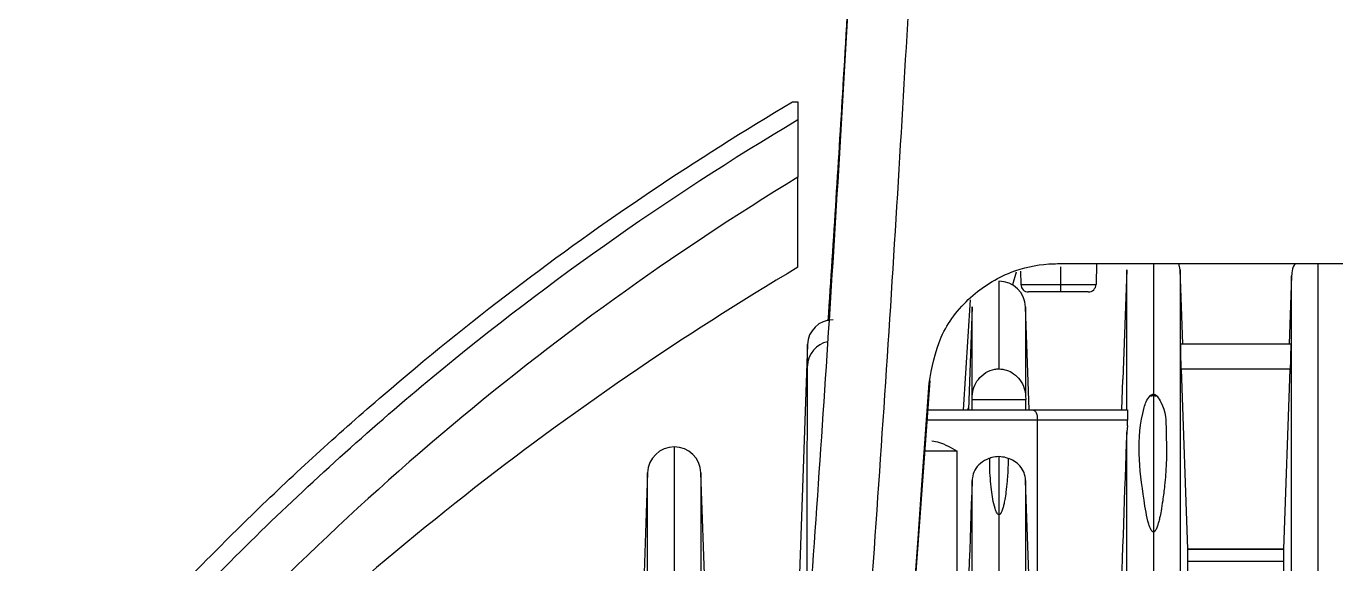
# Model space of a CAD drawing. Extents: x 9.3 to 87.2, y 0.6 to 68.8.
# Drawn here: x 35.299 to 37.841, y 62.417 to 63.461 of the extents above; entities that cross this region are included whole.
import ezdxf

# ---------------------------------------------------------------- set-up
doc = ezdxf.new("R2010")
doc.units = 0
doc.header["$MEASUREMENT"] = 0
doc.layers.add('OBJECT', color=7, linetype='CONTINUOUS')

msp = doc.modelspace()

# ---------------------------------------------------------------- linework, layer by layer
at = {"layer": 'OBJECT'}
for p, q in [((36.7965, 62.9931), (36.7965, 63.168)), ((37.3006, 63.0002), (38.9125, 63.0002)), ((37.3064, 62.9942), (37.3064, 62.96)), ((37.3758, 63.0002), (37.3751, 62.96)), ((37.5385, 62.9881), (37.5361, 63.0002)), ((37.2202, 62.9835), (37.2131, 62.959)), ((37.2287, 62.9859), (37.2292, 62.96)), ((37.4346, 62.9881), (37.4271, 62.7752)), ((37.5435, 62.8442), (37.5385, 62.9881)), ((37.7546, 62.9767), (37.7499, 62.8442)), ((37.2292, 62.96), (37.3064, 62.96)), ((37.3064, 62.9452), (37.2442, 62.9452)), ((37.3064, 62.96), (37.3751, 62.96)), ((37.3064, 62.96), (37.3064, 62.9452)), ((37.3601, 62.9452), (37.3064, 62.9452)), ((37.1306, 62.9298), (37.1173, 62.7162)), ((37.1346, 62.9161), (37.1276, 62.7162)), ((37.2455, 62.7162), (37.2385, 62.9161)), ((36.8149, 62.843), (36.7966, 62.3216)), ((37.5396, 62.8442), (37.5396, 62.8442)), ((37.5396, 62.8442), (37.7529, 62.8442)), ((37.7529, 62.8442), (37.7529, 62.8442)), ((37.5406, 62.7951), (37.5526, 62.4461)), ((37.7519, 62.7951), (37.5406, 62.7951)), ((37.7398, 62.4461), (37.7519, 62.7951)), ((37.0215, 62.3502), (37.0524, 62.7736)), ((37.0524, 62.7725), (37.0237, 62.3756)), ((37.4266, 62.7752), (37.4245, 62.7162)), ((37.4266, 62.7752), (37.4271, 62.7752)), ((37.1344, 62.7362), (37.1346, 62.7428)), ((37.2385, 62.7428), (37.2387, 62.7362)), ((37.4865, 62.7466), (37.4865, 62.7433)), ((37.4865, 62.7433), (37.4865, 62.4793)), ((37.0475, 62.7162), (37.2529, 62.7162)), ((37.1266, 62.7162), (37.1277, 62.72)), ((37.1344, 62.7362), (37.2387, 62.7362)), ((37.2529, 62.7162), (37.4365, 62.7162)), ((37.2613, 62.6962), (37.0461, 62.6962)), ((37.2613, 62.1952), (37.2613, 62.6962)), ((37.4365, 62.6962), (37.2613, 62.6962)), ((37.4365, 62.6855), (37.4365, 62.6962)), ((37.4365, 62.6855), (37.4346, 62.6739)), ((37.1058, 62.6362), (37.0418, 62.6362)), ((37.1058, 62.1374), (37.1058, 62.6362)), ((37.1865, 62.6255), (37.1865, 62.5128)), ((36.5048, 62.5943), (36.4887, 62.1327)), ((36.6214, 62.2183), (36.6083, 62.5943)), ((37.2521, 62.1899), (37.2385, 62.5789)), ((37.5526, 62.4461), (37.5526, 62.4459)), ((37.7398, 62.4461), (37.5526, 62.4461)), ((37.5526, 62.4459), (37.5526, 62.4227)), ((37.5526, 62.4459), (37.7398, 62.4459)), ((37.7397, 62.4227), (37.7398, 62.4459)), ((37.7398, 62.4459), (37.7398, 62.4461)), ((37.5526, 62.4227), (37.5526, 62.4036)), ((37.5526, 62.4227), (37.7397, 62.4227)), ((37.7397, 62.4036), (37.7397, 62.4227))]:
    msp.add_line(p, q, dxfattribs=at)
at = {"layer": 'OBJECT', "flags": 128}
for points in [[(37.0231, 62.3716), (37.0372, 62.5708), (37.0512, 62.7679)], [(37.2529, 62.7162), (37.2546, 62.7159), (37.2561, 62.7147), (37.2576, 62.7129), (37.2588, 62.7104), (37.2599, 62.7074), (37.2606, 62.7039), (37.2611, 62.7001), (37.2613, 62.6962)]]:
    msp.add_lwpolyline(points, dxfattribs=at)
at = {"layer": 'OBJECT'}
for centre, radius, start, end in [((39.8585, 57.8332), 6, 120.68604, 135.67495), ((37.1865, 62.9142), 0.052, 2, 90), ((37.2442, 62.9602), 0.015, 181, 270), ((37.3601, 62.9602), 0.015, 270, 359), ((36.8648, 62.8412), 0.05, 90, 178), ((36.8642, 62.8001), 0.0494, 101.3665, 177.6562), ((37.4866, 62.6867), 0.0566, 90.0487, 97.3716), ((37.4793, 62.7428), 0.00000135, 77.4712, 130.6013), ((37.4865, 62.6868), 0.0565, 82.6697, 90.0018), ((36.5565, 62.5925), 0.0518, 90, 178), ((36.5565, 62.5925), 0.0518, 2, 90)]:
    msp.add_arc(centre, radius, start, end, dxfattribs=at)
for points, knots in [([(36.9148, 63.901), (36.9052, 63.7223), (36.8876, 63.3941), (36.8651, 63.0472), (36.8548, 62.8892)], [0, 0, 0, 0, 0.544412, 1, 1, 1, 1]), ([(37.0323, 63.9025), (37.026, 63.7811), (37.0133, 63.5384), (36.9913, 63.1599), (36.9668, 62.7719), (36.9484, 62.505), (36.9391, 62.3716)], [0, 0, 0, 0, 0.2490046, 0.498009, 0.7490044, 1, 1, 1, 1]), ([(36.8221, 62.3661), (36.8307, 62.4885), (36.8477, 62.7337), (36.8707, 63.0949), (36.892, 63.4524), (36.9043, 63.6846), (36.9105, 63.8009)], [0, 0, 0, 0, 0.246209, 0.492852, 0.746189, 1, 1, 1, 1]), ([(34.9256, 61.519), (35.0432, 61.7024), (35.1708, 61.878), (35.3771, 62.1299), (35.4484, 62.2119), (35.596, 62.3721), (35.672, 62.4499), (35.8284, 62.6009), (35.9088, 62.674), (36.0738, 62.8157), (36.1586, 62.8843), (36.4182, 63.082), (36.5985, 63.2033), (36.786, 63.3142)], [0, 0, 0, 0, 0.25, 0.25, 0.375, 0.375, 0.5, 0.5, 0.625, 0.625, 0.75, 0.75, 1, 1, 1, 1]), ([(35.428, 62.1343), (35.5258, 62.2474), (35.6279, 62.3563), (35.7874, 62.5133), (35.8417, 62.5646), (35.9522, 62.665), (36.0086, 62.7142), (36.2955, 62.9544), (36.539, 63.1269), (36.7965, 63.2797)], [0, 0, 0, 0, 0.25, 0.25, 0.375, 0.375, 0.5, 0.5, 1, 1, 1, 1]), ([(36.7965, 63.2797), (36.7965, 63.2785), (36.7965, 63.2767), (36.7965, 63.2719), (36.7965, 63.2688), (36.7965, 63.2617), (36.7965, 63.2577), (36.7965, 63.2489), (36.7965, 63.244), (36.7965, 63.2287), (36.7965, 63.2172), (36.7965, 63.1933), (36.7965, 63.1807), (36.7965, 63.168)], [0, 0, 0, 0, 0.125, 0.125, 0.25, 0.25, 0.375, 0.375, 0.5, 0.5, 0.75, 0.75, 1, 1, 1, 1]), ([(36.7965, 63.168), (36.5523, 63.0194), (36.3211, 62.8526), (35.8851, 62.4827), (35.683, 62.282), (35.4965, 62.0656)], [0, 0, 0, 0, 0.5, 0.5, 1, 1, 1, 1]), ([(37.0512, 62.7679), (37.0567, 62.7986), (37.0677, 62.8599), (37.1256, 62.9369), (37.2017, 62.9851), (37.264, 62.9994), (37.2948, 63.0001), (37.3006, 63.0002)], [0, 0, 0, 0, 0.262101, 0.524826, 0.767522, 0.956173, 1, 1, 1, 1]), ([(37.4865, 63.0002), (37.4865, 62.9972), (37.4865, 62.9796), (37.4865, 62.9247), (37.4865, 62.8429), (37.4865, 62.7781), (37.4865, 62.7466)], [0, 0, 0, 0, 0.078928, 0.453296, 0.734057, 1, 1, 1, 1]), ([(37.7627, 63.0002), (37.7617, 62.9992), (37.7575, 62.9945), (37.7553, 62.9857), (37.7548, 62.9786), (37.7546, 62.9767)], [0, 0, 0, 0, 0.1762119, 0.7745602, 1, 1, 1, 1]), ([(37.8065, 62.1202), (37.8065, 62.1871), (37.8065, 62.3251), (37.8065, 62.5174), (37.8065, 62.6859), (37.8065, 62.8301), (37.8065, 62.9331), (37.8065, 62.9798), (37.8065, 63.0002)], [0, 0, 0, 0, 0.174448, 0.360152, 0.555224, 0.71356, 0.874716, 1, 1, 1, 1]), ([(37.1865, 62.9662), (37.1865, 62.9635), (37.1865, 62.9581), (37.1865, 62.9181), (37.1865, 62.8647), (37.1865, 62.8187), (37.1865, 62.7959)], [0, 0, 0, 0, 0.2862422, 0.5687894, 0.7867829, 1, 1, 1, 1]), ([(37.4346, 62.7162), (37.4346, 62.7533), (37.4346, 62.8298), (37.4346, 62.9049), (37.4346, 62.9594), (37.4346, 62.9785), (37.4346, 62.9881)], [0, 0, 0, 0, 0.262033, 0.540139, 0.767353, 1, 1, 1, 1]), ([(37.5385, 62.9881), (37.5385, 62.9734), (37.5385, 62.9445), (37.5385, 62.8602), (37.5385, 62.7487), (37.5385, 62.6186), (37.5384, 62.4922), (37.5384, 62.343), (37.5384, 62.1642), (37.5384, 61.9626), (37.5384, 61.7147), (37.5383, 61.4055), (37.5383, 61.054), (37.5383, 60.8153), (37.5383, 60.7082)], [0, 0, 0, 0, 0.081177, 0.159217, 0.232708, 0.300406, 0.362349, 0.419558, 0.50233, 0.578909, 0.650985, 0.773644, 0.898475, 1, 1, 1, 1]), ([(37.7548, 60.7082), (37.7548, 60.7844), (37.7548, 60.9644), (37.7548, 61.2344), (37.7547, 61.5186), (37.7547, 61.7947), (37.7547, 62.0333), (37.7547, 62.2445), (37.7547, 62.4231), (37.7547, 62.5924), (37.7546, 62.7525), (37.7546, 62.8866), (37.7546, 62.9465), (37.7546, 62.9767)], [0, 0, 0, 0, 0.0779324, 0.1841076, 0.2853084, 0.3870545, 0.4945699, 0.5699279, 0.6498512, 0.733699, 0.8206808, 0.9096796, 1, 1, 1, 1]), ([(37.1346, 62.7428), (37.1346, 62.7718), (37.1346, 62.8306), (37.1346, 62.8812), (37.1346, 62.911), (37.1346, 62.9143), (37.1346, 62.9161)], [0, 0, 0, 0, 0.272062, 0.551496, 0.774734, 1, 1, 1, 1]), ([(37.2385, 62.9161), (37.2385, 62.9133), (37.2385, 62.9078), (37.2385, 62.8671), (37.2385, 62.8128), (37.2385, 62.7659), (37.2385, 62.7428)], [0, 0, 0, 0, 0.286344, 0.568936, 0.786897, 1, 1, 1, 1]), ([(36.8148, 62.8021), (36.8148, 62.814), (36.8149, 62.8378), (36.8149, 62.8413), (36.8149, 62.843)], [0, 0, 0, 0, 0.498035, 1, 1, 1, 1]), ([(37.5406, 62.7951), (37.5404, 62.8002), (37.5401, 62.8103), (37.5397, 62.8238), (37.5395, 62.8348), (37.5394, 62.8427), (37.5395, 62.8437), (37.5396, 62.8442)], [0, 0, 0, 0, 0.17808, 0.355649, 0.546106, 0.765779, 1, 1, 1, 1]), ([(37.7529, 62.8442), (37.753, 62.8436), (37.7531, 62.8424), (37.753, 62.8329), (37.7527, 62.8191), (37.7523, 62.8056), (37.752, 62.7976), (37.7519, 62.7951)], [0, 0, 0, 0, 0.236026, 0.472444, 0.697659, 0.907454, 1, 1, 1, 1]), ([(36.8144, 62.2611), (36.8144, 62.2611), (36.8144, 62.3052), (36.8145, 62.3937), (36.8146, 62.5087), (36.8147, 62.6096), (36.8148, 62.6926), (36.8148, 62.7588), (36.8148, 62.7877), (36.8148, 62.8021)], [0, 0, 0, 0, 0.000002, 0.165142, 0.330281, 0.50022, 0.670158, 0.834509, 1, 1, 1, 1]), ([(37.1346, 62.7428), (37.1354, 62.7486), (37.137, 62.7605), (37.1463, 62.7766), (37.1602, 62.7894), (37.175, 62.7953), (37.1839, 62.7958), (37.1865, 62.7959)], [0, 0, 0, 0, 0.215202, 0.434485, 0.673608, 0.902942, 1, 1, 1, 1]), ([(37.1865, 62.7959), (37.1917, 62.7954), (37.2019, 62.7944), (37.2161, 62.7867), (37.2282, 62.7746), (37.2365, 62.7593), (37.2379, 62.7479), (37.2385, 62.7428)], [0, 0, 0, 0, 0.186294, 0.374593, 0.581282, 0.812728, 1, 1, 1, 1]), ([(37.4865, 62.4793), (37.4864, 62.4793), (37.486, 62.4793), (37.4852, 62.4796), (37.4836, 62.4806), (37.4803, 62.4857), (37.4737, 62.5062), (37.4658, 62.5569), (37.4555, 62.6309), (37.4608, 62.694), (37.4717, 62.7321), (37.4768, 62.7393), (37.4793, 62.7428)], [0, 0, 0, 0, 0.00103, 0.002385, 0.004901, 0.015772, 0.058682, 0.229605, 0.573108, 0.915302, 0.958486, 1, 1, 1, 1]), ([(37.4793, 62.7428), (37.4797, 62.7432), (37.4804, 62.744), (37.4819, 62.7452), (37.4837, 62.7461), (37.4854, 62.7466), (37.4862, 62.7466), (37.4865, 62.7466)], [0, 0, 0, 0, 0.21553, 0.48613, 0.758744, 0.905875, 1, 1, 1, 1]), ([(37.4865, 62.7466), (37.4871, 62.7466), (37.4883, 62.7465), (37.4904, 62.7457), (37.4922, 62.7445), (37.4933, 62.7434), (37.4938, 62.7428)], [0, 0, 0, 0, 0.1559, 0.346603, 0.689681, 1, 1, 1, 1]), ([(37.4938, 62.7428), (37.4963, 62.739), (37.5108, 62.7171), (37.5111, 62.6724), (37.5127, 62.6195), (37.5089, 62.5742), (37.5052, 62.5433), (37.5018, 62.5223), (37.499, 62.508), (37.4966, 62.4984), (37.4947, 62.4919), (37.4931, 62.4876), (37.4918, 62.4846), (37.4908, 62.4827), (37.4899, 62.4814), (37.489, 62.4804), (37.4882, 62.4798), (37.4874, 62.4794), (37.4869, 62.4793), (37.4866, 62.4793), (37.4865, 62.4793)], [0, 0, 0, 0, 0.044816, 0.254535, 0.498972, 0.663324, 0.773689, 0.847758, 0.897458, 0.930817, 0.95323, 0.968317, 0.978504, 0.985415, 0.990138, 0.993404, 0.996855, 0.998238, 0.999386, 1, 1, 1, 1]), ([(37.1344, 62.7362), (37.1343, 62.7349), (37.1342, 62.7312), (37.134, 62.7255), (37.1339, 62.7202), (37.1339, 62.7168), (37.134, 62.7164), (37.134, 62.7162)], [0, 0, 0, 0, 0.1273932, 0.342251, 0.5667406, 0.7976565, 1, 1, 1, 1]), ([(37.2391, 62.7162), (37.2391, 62.7164), (37.2392, 62.7167), (37.2392, 62.7193), (37.2391, 62.7238), (37.2389, 62.7297), (37.2388, 62.734), (37.2387, 62.7362)], [0, 0, 0, 0, 0.1668949, 0.3836878, 0.5919421, 0.7958952, 1, 1, 1, 1]), ([(37.4365, 62.7162), (37.4365, 62.7159), (37.4365, 62.7152), (37.4365, 62.7103), (37.4365, 62.7044), (37.4365, 62.6995), (37.4365, 62.6968), (37.4365, 62.6962)], [0, 0, 0, 0, 0.298574, 0.563373, 0.758055, 0.953754, 1, 1, 1, 1]), ([(37.4346, 62.6739), (37.4304, 62.5547), (37.4253, 62.4113), (37.4203, 62.268), (37.4194, 62.2439)], [0, 0, 0, 0, 0.831752, 1, 1, 1, 1]), ([(37.4348, 60.7082), (37.4348, 60.7854), (37.4348, 60.9672), (37.4347, 61.2402), (37.4347, 61.528), (37.4347, 61.7713), (37.4347, 61.977), (37.4347, 62.1528), (37.4347, 62.3334), (37.4346, 62.5103), (37.4346, 62.6174), (37.4346, 62.6739)], [0, 0, 0, 0, 0.099873, 0.2355, 0.365637, 0.497369, 0.584163, 0.675797, 0.773785, 0.880649, 1, 1, 1, 1]), ([(36.5565, 62.6442), (36.5565, 62.6417), (36.5565, 62.6366), (36.5565, 62.5966), (36.5565, 62.5315), (36.5565, 62.4353), (36.5565, 62.3479), (36.5565, 62.3051)], [0, 0, 0, 0, 0.194795, 0.387326, 0.576325, 0.792703, 1, 1, 1, 1]), ([(37.0564, 62.6562), (37.0612, 62.6555), (37.0767, 62.6531), (37.0936, 62.6427), (37.1057, 62.6363), (37.1058, 62.6362)], [0, 0, 0, 0, 0.310287, 0.994244, 1, 1, 1, 1]), ([(37.1687, 62.6222), (37.1682, 62.6221), (37.1617, 62.62), (37.1504, 62.6138), (37.1393, 62.6002), (37.1352, 62.5877), (37.1348, 62.5808), (37.1346, 62.5789)], [0, 0, 0, 0, 0.023254, 0.349327, 0.644585, 0.904751, 1, 1, 1, 1]), ([(37.1865, 62.6255), (37.182, 62.6252), (37.1759, 62.6247), (37.1701, 62.6227), (37.1687, 62.6222)], [0, 0, 0, 0, 0.744049, 1, 1, 1, 1]), ([(37.1865, 62.5128), (37.1864, 62.5128), (37.186, 62.5128), (37.1854, 62.513), (37.1841, 62.5138), (37.1813, 62.5178), (37.1759, 62.5338), (37.1714, 62.5642), (37.1688, 62.5964), (37.1687, 62.6166), (37.1687, 62.6222)], [0, 0, 0, 0, 0.001988, 0.004587, 0.009413, 0.030207, 0.1123, 0.439285, 0.844474, 1, 1, 1, 1]), ([(37.2044, 62.6222), (37.2032, 62.6226), (37.1974, 62.6247), (37.1913, 62.6251), (37.1865, 62.6255)], [0, 0, 0, 0, 0.218961, 1, 1, 1, 1]), ([(37.2044, 62.6222), (37.2044, 62.6179), (37.2044, 62.6032), (37.2031, 62.5814), (37.2008, 62.559), (37.1984, 62.5437), (37.1963, 62.5334), (37.1946, 62.5265), (37.1931, 62.5218), (37.1919, 62.5187), (37.1908, 62.5166), (37.19, 62.5152), (37.1892, 62.5142), (37.1885, 62.5135), (37.1878, 62.5131), (37.1872, 62.5128), (37.1868, 62.5128), (37.1866, 62.5128), (37.1865, 62.5128)], [0, 0, 0, 0, 0.119374, 0.407908, 0.601675, 0.731755, 0.819094, 0.877774, 0.917249, 0.943861, 0.961862, 0.974102, 0.982491, 0.990088, 0.994489, 0.997202, 0.999207, 1, 1, 1, 1]), ([(37.2385, 62.5789), (37.2378, 62.5842), (37.2365, 62.5947), (37.2281, 62.608), (37.217, 62.6173), (37.2084, 62.6207), (37.2044, 62.6222)], [0, 0, 0, 0, 0.268017, 0.530344, 0.783489, 1, 1, 1, 1]), ([(36.5048, 60.7082), (36.5048, 60.7718), (36.5048, 60.9268), (36.5048, 61.1566), (36.5048, 61.3925), (36.5048, 61.606), (36.5048, 61.8065), (36.5048, 61.9891), (36.5048, 62.1479), (36.5048, 62.2873), (36.5048, 62.4203), (36.5048, 62.5179), (36.5048, 62.5819), (36.5048, 62.5901), (36.5048, 62.5943)], [0, 0, 0, 0, 0.0663565, 0.1619168, 0.2506975, 0.3330027, 0.4146365, 0.5014721, 0.5748651, 0.6528443, 0.7353332, 0.8213619, 0.9099109, 1, 1, 1, 1]), ([(36.6083, 62.5943), (36.6083, 62.5905), (36.6083, 62.583), (36.6083, 62.5244), (36.6083, 62.4354), (36.6083, 62.3117), (36.6083, 62.1799), (36.6083, 62.0412), (36.6083, 61.8964), (36.6083, 61.7353), (36.6083, 61.5588), (36.6083, 61.3542), (36.6083, 61.1286), (36.6083, 60.9114), (36.6083, 60.7665), (36.6083, 60.7082)], [0, 0, 0, 0, 0.08602, 0.170676, 0.253119, 0.332476, 0.407805, 0.478951, 0.545935, 0.608976, 0.68551, 0.763919, 0.848697, 0.939215, 1, 1, 1, 1]), ([(37.1346, 62.5789), (37.1304, 62.4593), (37.1253, 62.3129), (37.1201, 62.1665), (37.1192, 62.1396)], [0, 0, 0, 0, 0.816742, 1, 1, 1, 1]), ([(37.1348, 60.7082), (37.1348, 60.7776), (37.1348, 60.9454), (37.1347, 61.2013), (37.1347, 61.4764), (37.1347, 61.7266), (37.1347, 61.9557), (37.1347, 62.1714), (37.1346, 62.3903), (37.1346, 62.5141), (37.1346, 62.5789)], [0, 0, 0, 0, 0.094349, 0.228152, 0.359405, 0.493317, 0.604407, 0.724289, 0.855845, 1, 1, 1, 1]), ([(37.2385, 62.5789), (37.2384, 62.5238), (37.2384, 62.4178), (37.2384, 62.2361), (37.2384, 62.0502), (37.2384, 61.8706), (37.2384, 61.6917), (37.2384, 61.4334), (37.2383, 61.1105), (37.2383, 60.8335), (37.2383, 60.7082)], [0, 0, 0, 0, 0.1231871, 0.2372436, 0.3425464, 0.4403868, 0.5328925, 0.6220179, 0.8291035, 1, 1, 1, 1]), ([(37.1865, 62.5128), (37.1865, 62.4777), (37.1865, 62.4091), (37.1865, 62.2791), (37.1865, 62.1788), (37.1865, 62.119)], [0, 0, 0, 0, 0.297548, 0.581289, 1, 1, 1, 1]), ([(37.4865, 62.4793), (37.4865, 62.417), (37.4865, 62.3093), (37.4865, 62.1875), (37.4865, 62.1362)], [0, 0, 0, 0, 0.578266, 1, 1, 1, 1])]:
    msp.add_open_spline(points, degree=3, knots=knots, dxfattribs=at)
for points in [[(36.786, 63.3142), (36.789, 63.3142), (36.7925, 63.3142), (36.7965, 63.3142)], [(36.7965, 63.3142), (36.7965, 63.3061), (36.7965, 63.2945), (36.7965, 63.2797)]]:
    msp.add_open_spline(points, degree=3, dxfattribs=at)

doc.saveas('drawing.dxf')
